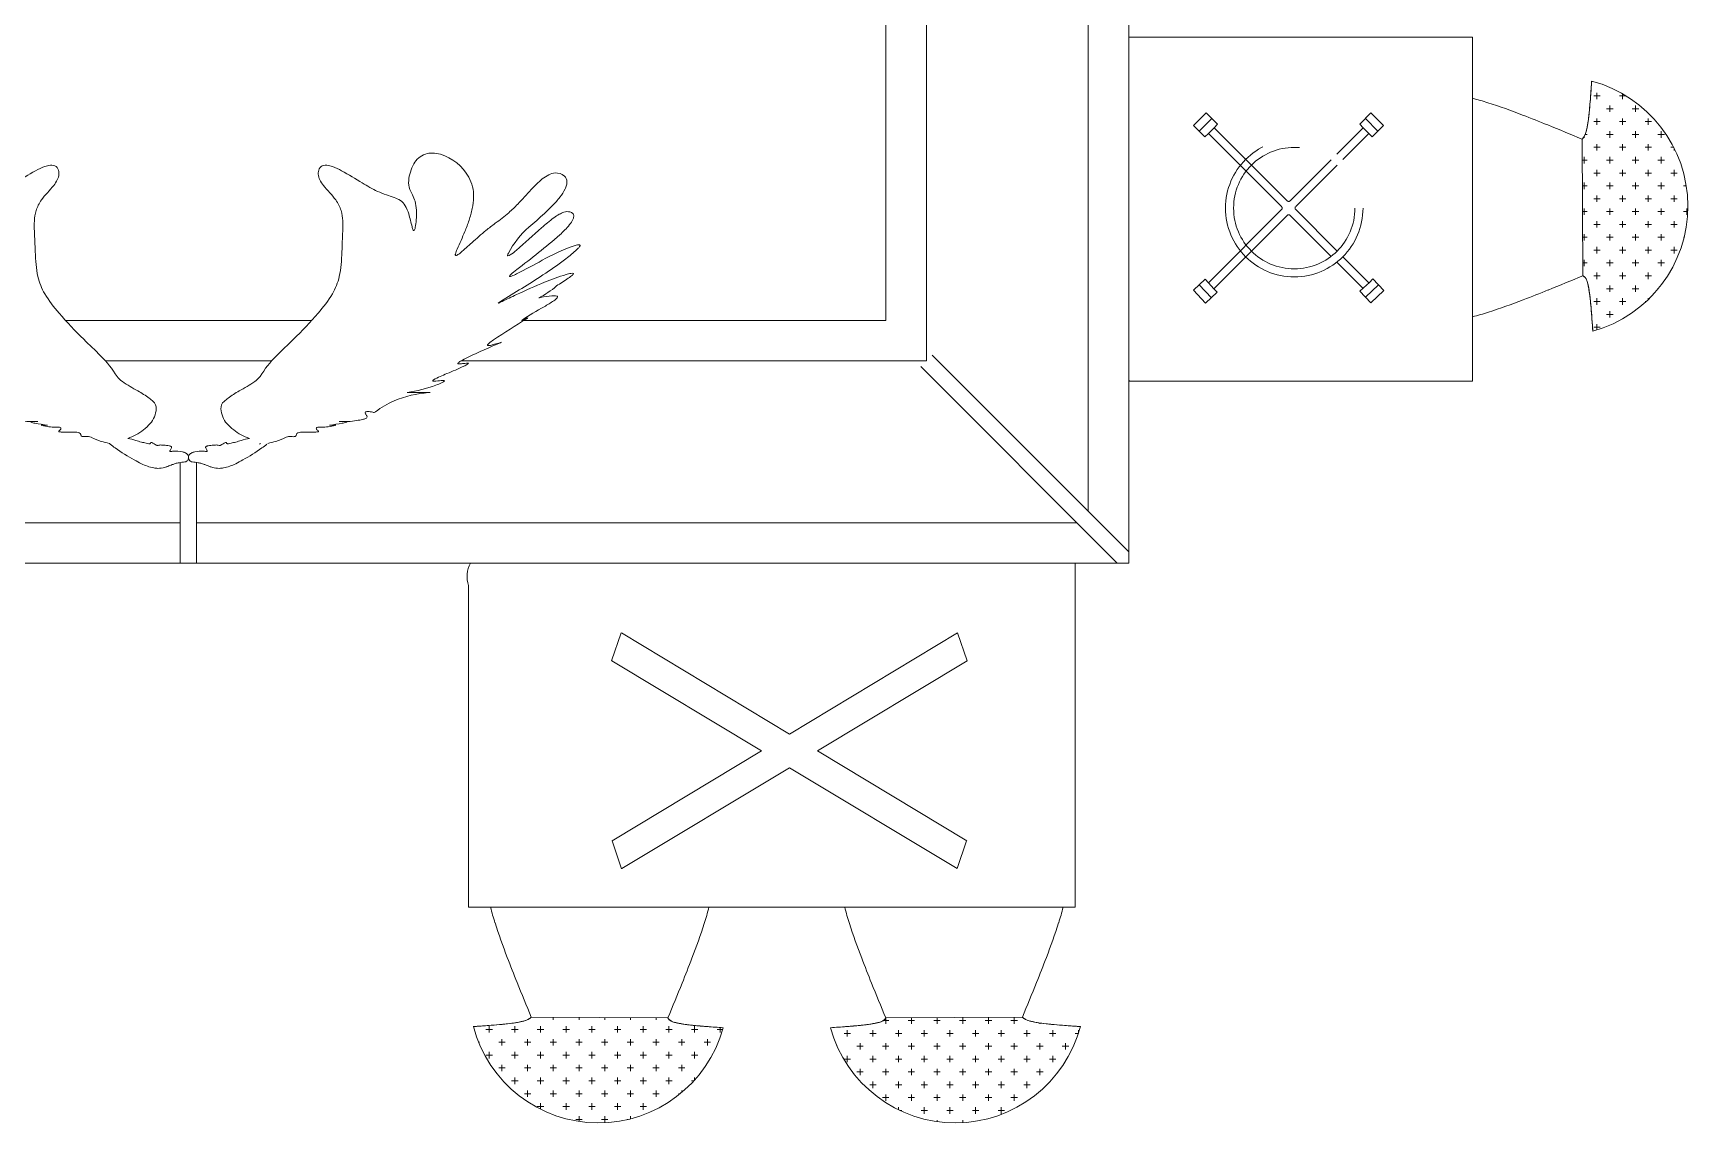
# Model space of a CAD drawing. Extents: x 3270 to 6851, y -140 to 2884.
# Drawn here: x 5317.5 to 5726.6, y 577 to 846.2 of the extents above; entities that cross this region are included whole.
import ezdxf

# ---------------------------------------------------------------- set-up
doc = ezdxf.new("R2010")
doc.units = 0
doc.header["$LTSCALE"] = 20
doc.linetypes.add('ACAD_ISO03W100', pattern=[30, 12, -18])
doc.layers.get('0').update_dxf_attribs({"linetype": 'CONTINUOUS', "lineweight": 15})
for name, color, linetype, lineweight in [('_TOLAN_gorunus 3', 251, 'CONTINUOUS', 5), ('e4rft', 56, 'CONTINUOUS', 9), ('Ö-MOBİLYA', 31, 'CONTINUOUS', 18)]:
    doc.layers.add(name, color=color, linetype=linetype, lineweight=lineweight)

msp = doc.modelspace()

# ---------------------------------------------------------------- linework, layer by layer
for p, q in [((5538.38, 955.24), (5538.38, 765.24)), ((5376.5, 765.24), (5335.4, 765.24)), ((5538.38, 765.24), (5423.3, 765.24)), ((5539.8, 766.66), (5588.38, 718.07)), ((5536.97, 763.83), (5585.55, 715.24)), ((5353.88, 740.13), (5353.88, 715.24)), ((5357.88, 740.15), (5357.88, 715.24))]:
    msp.add_line(p, q)
msp.add_lwpolyline([(5123.38, 1005.24), (5588.38, 1005.24), (5588.38, 715.24), (5123.38, 715.24)], close=True)
for points in [[(5439.17, 945.24), (5528.38, 945.24), (5528.38, 775.24), (5438.36, 775.24)], [(5578.38, 858.24), (5578.38, 728.07)], [(5386.4, 775.24), (5325.49, 775.24)], [(5353.88, 725.24), (5136.21, 725.24)], [(5136.21, 725.24), (5353.88, 725.24)], [(5575.55, 725.24), (5357.88, 725.24)], [(5357.88, 725.24), (5575.55, 725.24)]]:
    msp.add_lwpolyline(points)
at = {"layer": '_TOLAN_gorunus 3'}
for p, q in [((5588.38, 845.24), (5673.38, 845.24)), ((5588.38, 845.24), (5673.38, 845.24)), ((5588.38, 845.24), (5673.38, 845.24)), ((5588.38, 760.24), (5673.38, 760.24))]:
    msp.add_line(p, q, dxfattribs=at)
msp.add_lwpolyline([(5588.38, 845.24), (5588.38, 760.24), (5673.38, 760.24), (5673.38, 845.24), (5588.38, 845.24)], dxfattribs=at)
at = {"layer": 'e4rft'}
for p, q in [((5336.58, 744.67), (5336.36, 744.85)), ((5340.89, 746.09), (5340.89, 746.1)), ((5371, 746.09), (5371, 746.1)), ((5373.52, 744.67), (5373.73, 744.85))]:
    msp.add_line(p, q, dxfattribs=at)
for points in [[(5371, 746.1, -0.092776), (5367.1, 748.19, -0.047842), (5365.42, 749.74, -0.162774), (5363.95, 753.38, -0.247492), (5364.73, 755.22, -0.027481), (5365.71, 756.02, -0.030887), (5368.45, 757.82, 0.029693), (5372.32, 760.12, 0.07004), (5373.63, 761.36, -0.061556), (5377.68, 766.5, -0.007258), (5381.87, 770.57, 0.021948), (5387.97, 777.02, 0.042161), (5391.51, 781.82, 0.079049), (5393.2, 786.06, 0.030873), (5393.65, 789.03, 0.014238), (5393.86, 792.23, -0.00114), (5394.05, 797.26, 0.027037), (5394.08, 799.81, 0.060559), (5393.64, 802.39, 0.081131), (5392.33, 805.01, 0.028166), (5390.86, 806.79, -0.017617), (5389.29, 808.6, -0.053512), (5388.4, 809.98, -0.099715), (5388.01, 811.38, -0.12047), (5388.27, 812.69, -0.240247), (5389.35, 813.54, -0.076995), (5390.12, 813.58, -0.065162), (5391.54, 813.24, -0.035534), (5393.78, 812.22, -0.012489), (5398.9, 809.21, 0.027008), (5402.68, 807.13, 0.02942), (5404.88, 806.26, -0.006879), (5406.76, 805.63, -0.063507), (5408.31, 804.86, -0.104542), (5409.51, 803.59, -0.062488), (5410.37, 801.55, -0.01498), (5411.2, 798.36, 0.087785), (5411.51, 797.51, 0.572951), (5411.7, 797.47, 0.141001), (5411.98, 798.18, 0.036547), (5412.24, 800.11, 0.030158), (5412.27, 802.5, 0.055072), (5411.95, 804.67, 0.049053), (5411.31, 806.24, -0.026627), (5410.67, 807.62, -0.111288), (5410.37, 809.77, -0.103497), (5411.64, 813.89, -0.187692), (5414.5, 816.32, -0.083639), (5416.29, 816.58, -0.064401), (5418.2, 816.28, -0.194315), (5425.2, 810.67, -0.130383), (5426.43, 805.71, -0.047713), (5426.09, 802.86, -0.028903), (5425.29, 799.97, -0.017066), (5424.26, 797.2, -0.004198), (5422.35, 792.85, 0.047926), (5421.92, 791.62, 0.478938), (5422.01, 791.27, 0.166167), (5422.32, 791.36, 0.049351), (5423.18, 791.98, 0.008295), (5425.99, 794.45, -0.011018), (5429.48, 797.47, -0.009554), (5431.78, 799.25, 0.019002), (5435.11, 801.86, 0.025467), (5437.32, 803.97, 0.004909), (5440.65, 807.58, -0.034855), (5443.4, 810.19, -0.052068), (5445.01, 811.23, -0.095346), (5446.59, 811.67, -0.18895), (5448.85, 810.92, -0.21638), (5449.5, 809.52, -0.071143), (5449.39, 808.66, -0.046275), (5449.04, 807.73, -0.051148), (5447.76, 805.71, -0.026849), (5445.96, 803.63, -0.016407), (5443.93, 801.64, -0.003501), (5440.1, 798.29, 0.088013), (5435.02, 791.89, 0.137003), (5434.82, 791.25, 0.369487), (5434.92, 791.17, 0.129992), (5435.46, 791.41, 0.033014), (5436.99, 792.59, 0.002187), (5443.22, 798.11, -0.019119), (5446.27, 800.6, -0.028742), (5447.58, 801.46, -0.055421), (5448.75, 801.98, -0.140282), (5450.24, 802.04, -0.116882), (5450.89, 801.71, -0.252031), (5451.18, 800.9, -0.084632), (5450.97, 800.19, -0.061514), (5450.14, 798.9, -0.038693), (5447.7, 796.36, -0.019793), (5437.08, 787.83, 0.021842), (5435.55, 786.54, 0.240714), (5435.26, 786.11, 0.193895), (5435.32, 786.08, 0.105424), (5435.81, 786.2, 0.0234), (5437.06, 786.74, 0.012613), (5443.38, 790.11, -0.040655), (5451.03, 793.61, -0.030959), (5452.07, 793.9, -0.146144), (5452.64, 793.91, -0.452072), (5452.69, 793.62, -0.075306), (5452.28, 793.07, -0.033758), (5450.97, 791.86, -0.015238), (5448.21, 789.71, -0.012114), (5442.9, 786.02, 0.000874), (5432.45, 779.49, 0.340433), (5432.59, 779.52, 0.011778), (5433.44, 779.92, -0.001877), (5436.99, 781.61, -0.013505), (5443.95, 784.67, -0.025245), (5449.28, 786.57, -0.027467), (5450.49, 786.87, -0.171674), (5451.08, 786.85, -0.378355), (5451.08, 786.7, -0.068526), (5450.84, 786.45, -0.027334), (5449.83, 785.69, 0.000258), (5446.92, 783.75, -0.065152), (5442.51, 780.81, 0.010115), (5442.99, 780.91, -0.02359), (5445.77, 781.28, -0.078199), (5447, 781.27, -0.283746), (5447.18, 781.11, -0.199601), (5447.09, 780.85, -0.07183), (5446.23, 780.1, -0.023182), (5443.87, 778.63, 0.033899), (5438.42, 775.3, 1.465016), (5438.4, 775.23, 0.066109), (5439.25, 775.6, -0.136514), (5439.84, 775.85, -0.038142), (5439.58, 775.66, 0.009316), (5431.31, 770.41, 0.024165), (5430.18, 769.55, 0.09662), (5429.87, 769.19, 0.550337), (5429.95, 769.03, 0.119994), (5430.58, 769.08, 0.011239), (5433.29, 769.85, -0.110277), (5433.03, 769.7, 0.007578), (5425.08, 766.17, 0.020271), (5423.17, 765.17, 0.079586), (5422.57, 764.71, 0.593375), (5422.6, 764.53, 0.112567), (5423.12, 764.51, 0.009325), (5424.24, 764.63, -0.06217), (5425.06, 764.67, -0.625211), (5425.11, 764.58, -0.10301), (5424.93, 764.41, -0.032651), (5423.98, 763.91, -0.010147), (5419.83, 762.09, 0.033169), (5416.54, 760.56, 0.086368), (5416.35, 760.4, 0.735542), (5416.5, 760.26, 0.044637), (5417.11, 760.26, -0.025791), (5418.88, 760.4, -0.123847), (5419.16, 760.34, -0.514101), (5419.16, 760.21, -0.092292), (5418.48, 759.8, -0.021661), (5417.12, 759.25, -0.047666), (5410.02, 757.45, 0.112791), (5410.2, 757.43, 0.001409), (5415.71, 757.46, -0.01798), (5415.29, 757.4, 0.082594), (5406.77, 755.39, 0.054716), (5402.17, 752.67, -0.285404), (5401.5, 752.57, 0.044233), (5400.24, 752.73, 0.070341), (5399.82, 752.69, 0.229408), (5399.59, 752.51, 0.229195), (5399.66, 752.18, 0.017568), (5400.05, 751.65, -0.360693), (5400.05, 751.25, -0.104086), (5399.75, 751.03, -0.060094), (5398.98, 750.77, -0.027919), (5397.53, 750.51, -0.050167), (5393.21, 750.24, -0.042977), (5394.94, 750.22, -0.501701), (5395.09, 750.15, -0.166503), (5394.96, 750.07, -0.036548), (5393.93, 749.84, 0.00816), (5390.81, 749.32, -0.016631), (5392.27, 749.41, -1.844379), (5392.21, 749.35, -0.024295), (5391.34, 749.14, -0.02512), (5389.64, 748.86, -0.062292), (5388.52, 748.89, 0.116737), (5387.69, 748.76, 0.286678), (5387.49, 748.55, 0.209114), (5387.64, 748.27, 0.033951), (5387.9, 748.06, -0.342403), (5388.07, 747.78, -0.156416), (5387.86, 747.7, -0.031867), (5387.44, 747.66, -0.016974), (5385.48, 747.65, 0.034168), (5383.61, 747.6, 0.076456), (5382.96, 747.43, 0.220663), (5382.62, 747.08, -0.089132), (5382.52, 746.73, -0.195452), (5382.28, 746.57, -0.074663), (5381.33, 746.54, 0.105394), (5380.06, 746.42, -0.067036), (5377.53, 745.36, -0.020907), (5375.53, 744.85)], [(5340.89, 746.1, 0.092776), (5344.79, 748.19, 0.047842), (5346.47, 749.74, 0.162774), (5347.95, 753.38, 0.247492), (5347.16, 755.22, 0.027481), (5346.18, 756.02, 0.030887), (5343.44, 757.82, -0.029693), (5339.57, 760.12, -0.07004), (5338.26, 761.36, 0.061556), (5334.21, 766.5, 0.007258), (5330.02, 770.57, -0.021948), (5323.92, 777.02, -0.042161), (5320.39, 781.82, -0.079049), (5318.7, 786.06, -0.030873), (5318.24, 789.03, -0.014238), (5318.03, 792.23, 0.00114), (5317.84, 797.26, -0.027037), (5317.82, 799.81, -0.060559), (5318.25, 802.39, -0.081131), (5319.56, 805.01, -0.028166), (5321.04, 806.79, 0.017617), (5322.6, 808.6, 0.053512), (5323.49, 809.98, 0.099715), (5323.88, 811.38, 0.12047), (5323.62, 812.69, 0.240247), (5322.55, 813.54, 0.076995), (5321.77, 813.58, 0.065162), (5320.35, 813.24, 0.035534), (5318.11, 812.22, 0.012489), (5312.99, 809.21, -0.027008)], [(5314.36, 750.51, 0.050167), (5318.69, 750.24, 0.042977), (5316.95, 750.22, 0.501701)], [(5316.93, 750.07, 0.036548), (5317.96, 749.84, -0.00816), (5321.08, 749.32, 0.016631), (5319.62, 749.41, 1.844379), (5319.68, 749.35, 0.024295), (5320.55, 749.14, 0.02512), (5322.25, 748.86, 0.062292), (5323.37, 748.89, -0.116737), (5324.2, 748.76, -0.286678), (5324.4, 748.55, -0.209114), (5324.26, 748.27, -0.033951), (5324, 748.06, 0.342403), (5323.83, 747.78, 0.156416), (5324.03, 747.7, 0.031867), (5324.45, 747.66, 0.016974), (5326.41, 747.65, -0.034168), (5328.28, 747.6, -0.076456), (5328.93, 747.43, -0.220663), (5329.27, 747.08, 0.089132), (5329.38, 746.73, 0.195452), (5329.62, 746.57, 0.074663), (5330.56, 746.54, -0.105394), (5331.84, 746.42, 0.067036), (5334.37, 745.36, 0.020907), (5336.36, 744.85)], [(5336.58, 744.67, 0.021633), (5337.82, 743.73, 0.023724), (5342.53, 740.76, 0.017695), (5344.28, 739.84, 0.024483), (5345.78, 739.22, 0.040149), (5347.32, 738.79, 0.03998), (5348.35, 738.69, 0.077482), (5350.04, 738.92, 0.020775), (5350.79, 739.17, -0.002839), (5351.9, 739.61, -0.019846), (5352.69, 739.88, -0.028571), (5353.58, 740.08, -0.016867), (5355.05, 740.27)], [(5355.05, 740.27, 0.051461), (5355.47, 740.43, 0.143185), (5355.79, 740.74, 0.049684), (5355.88, 740.95, 0.081305), (5355.96, 741.41, 0.214332), (5355.62, 742.21, 0.068743), (5355.26, 742.48, 0.043623), (5354.84, 742.66, 0.023769), (5354.41, 742.78, 0.082482), (5352.21, 742.93, 0.00618), (5351.79, 742.88, -0.025605), (5351.5, 742.86, -0.17655), (5351.35, 742.89, -0.19468), (5351.33, 742.94, -0.09781), (5351.34, 743.02, -0.035304), (5351.39, 743.13, -0.006541), (5351.55, 743.42, 0.039655), (5351.69, 743.73, 0.05579), (5351.73, 743.87, 0.112977), (5351.72, 743.99, 0.133114), (5351.65, 744.08, 0.079723), (5351.54, 744.15, 0.038625), (5351.36, 744.2, 0.017607), (5351.14, 744.25, 0.007781), (5349.79, 744.42, 0.014826), (5349.26, 744.46, 0.089396), (5348.42, 744.37, -0.146302), (5348.15, 744.37, -0.044167), (5347.97, 744.45, 0.022303), (5346.86, 745.04, 0.025917), (5346.75, 745.08, 0.09308), (5346.65, 745.1, 0.217472), (5346.61, 745.07, 0.079503), (5346.57, 744.96, -0.206359), (5346.48, 744.83, -0.086084), (5346.35, 744.79, -0.057534), (5346.09, 744.78, -0.038394), (5345.45, 744.88, 0.017513), (5344.27, 745.18, -0.02918), (5343.6, 745.38, 0.014699), (5342.92, 745.6, 0.015923), (5340.89, 746.09)], [(5356.85, 740.27, -0.051461), (5356.42, 740.43, -0.143185), (5356.11, 740.74, -0.049684), (5356.01, 740.95, -0.081305), (5355.93, 741.41, -0.214332), (5356.27, 742.21, -0.068743), (5356.63, 742.48, -0.043623), (5357.05, 742.66, -0.023769), (5357.49, 742.78, -0.082482), (5359.68, 742.93, -0.00618), (5360.1, 742.88, 0.025605), (5360.39, 742.86, 0.17655), (5360.54, 742.89, 0.19468), (5360.56, 742.94, 0.09781), (5360.55, 743.02, 0.035304), (5360.5, 743.13, 0.006541), (5360.34, 743.42, -0.039655), (5360.2, 743.73, -0.05579), (5360.16, 743.87, -0.112977), (5360.17, 743.99, -0.133114), (5360.24, 744.08, -0.079723), (5360.36, 744.15, -0.038625), (5360.53, 744.2, -0.017607), (5360.75, 744.25, -0.007781), (5362.11, 744.42, -0.014826), (5362.63, 744.46, -0.089396), (5363.47, 744.37, 0.146302), (5363.74, 744.37, 0.044167), (5363.93, 744.45, -0.022303), (5365.04, 745.04, -0.025917), (5365.15, 745.08, -0.09308), (5365.24, 745.1, -0.217472), (5365.28, 745.07, -0.079503), (5365.32, 744.96, 0.206359), (5365.42, 744.83, 0.086084), (5365.54, 744.79, 0.057534), (5365.8, 744.78, 0.038394), (5366.44, 744.88, -0.017513), (5367.62, 745.18, 0.02918), (5368.29, 745.38, -0.014699), (5368.97, 745.6, -0.015923), (5371, 746.09)], [(5375.32, 744.67, -0.021633), (5374.07, 743.73, -0.023724), (5369.36, 740.76, -0.017695), (5367.61, 739.84, -0.024483), (5366.12, 739.22, -0.040149), (5364.57, 738.79, -0.03998), (5363.54, 738.69, -0.077482), (5361.85, 738.92, -0.020775), (5361.1, 739.17, 0.002839), (5359.99, 739.61, 0.019846), (5359.2, 739.88, 0.028571), (5358.32, 740.08, 0.016867), (5356.85, 740.27)]]:
    msp.add_lwpolyline(points, format="xyb", dxfattribs=at)
at = {"layer": 'Ö-MOBİLYA'}
for p, q in [((5673.38, 845.24), (5588.38, 845.24)), ((5588.38, 845.24), (5588.38, 760.74)), ((5673.38, 760.24), (5673.38, 845.24)), ((5704.96, 830.71), (5703.37, 830.71)), ((5704.16, 829.91), (5704.16, 831.5)), ((5711.31, 830.71), (5709.72, 830.71)), ((5710.51, 829.91), (5710.51, 831.24)), ((5708.13, 827.53), (5706.54, 827.53)), ((5707.34, 826.74), (5707.34, 828.33)), ((5714.48, 827.53), (5712.89, 827.53)), ((5713.69, 826.74), (5713.69, 828.33)), ((5704.96, 824.36), (5703.37, 824.36)), ((5704.16, 823.56), (5704.16, 825.15)), ((5711.31, 824.36), (5709.72, 824.36)), ((5710.51, 823.56), (5710.51, 825.15)), ((5717.66, 824.36), (5716.07, 824.36)), ((5716.86, 823.56), (5716.86, 825.15)), ((5700.53, 820.03, 33.61), (5700.69, 786.26, 32.32)), ((5700.53, 820.03), (5700.69, 786.26)), ((5700.53, 820.03), (5700.69, 786.26)), ((5700.99, 820.39), (5700.99, 820.65)), ((5701.78, 821.18), (5701.24, 821.18)), ((5704.16, 817.21), (5704.16, 818.8)), ((5708.13, 821.18), (5706.54, 821.18)), ((5707.34, 820.39), (5707.34, 821.98)), ((5710.51, 817.21), (5710.51, 818.8)), ((5714.48, 821.18), (5712.89, 821.18)), ((5713.69, 820.39), (5713.69, 821.98)), ((5716.86, 817.21), (5716.86, 818.8)), ((5720.83, 821.18), (5719.24, 821.18)), ((5720.04, 820.39), (5720.04, 821.98)), ((5701.78, 814.83), (5700.55, 814.83)), ((5700.99, 814.04), (5700.99, 815.63)), ((5704.96, 818.01), (5703.37, 818.01)), ((5708.13, 814.83), (5706.54, 814.83)), ((5707.34, 814.04), (5707.34, 815.63)), ((5711.31, 818.01), (5709.72, 818.01)), ((5714.48, 814.83), (5712.89, 814.83)), ((5713.69, 814.04), (5713.69, 815.63)), ((5717.66, 818.01), (5716.07, 818.01)), ((5720.83, 814.83), (5719.24, 814.83)), ((5720.04, 814.04), (5720.04, 815.63)), ((5723.14, 818.01), (5722.42, 818.01)), ((5723.21, 817.21), (5723.21, 817.87)), ((5704.96, 811.66), (5703.37, 811.66)), ((5704.16, 810.86), (5704.16, 812.45)), ((5711.31, 811.66), (5709.72, 811.66)), ((5710.51, 810.86), (5710.51, 812.45)), ((5717.66, 811.66), (5716.07, 811.66)), ((5716.86, 810.86), (5716.86, 812.45)), ((5724.01, 811.66), (5722.42, 811.66)), ((5723.21, 810.86), (5723.21, 812.45)), ((5701.78, 808.48), (5700.58, 808.48)), ((5700.99, 807.69), (5700.99, 809.28)), ((5704.16, 804.51), (5704.16, 806.1)), ((5708.13, 808.48), (5706.54, 808.48)), ((5707.34, 807.69), (5707.34, 809.28)), ((5710.51, 804.51), (5710.51, 806.1)), ((5714.48, 808.48), (5712.89, 808.48)), ((5713.69, 807.69), (5713.69, 809.28)), ((5716.86, 804.51), (5716.86, 806.1)), ((5720.83, 808.48), (5719.24, 808.48)), ((5720.04, 807.69), (5720.04, 809.28)), ((5723.21, 804.51), (5723.21, 806.1)), ((5726.25, 808.48), (5725.59, 808.48)), ((5701.78, 802.13), (5700.61, 802.13)), ((5700.99, 801.34), (5700.99, 802.93)), ((5704.96, 805.31), (5703.37, 805.31)), ((5708.13, 802.13), (5706.54, 802.13)), ((5707.34, 801.34), (5707.34, 802.93)), ((5711.31, 805.31), (5709.72, 805.31)), ((5714.48, 802.13), (5712.89, 802.13)), ((5713.69, 801.34), (5713.69, 802.93)), ((5717.66, 805.31), (5716.07, 805.31)), ((5720.83, 802.13), (5719.24, 802.13)), ((5720.04, 801.34), (5720.04, 802.93)), ((5724.01, 805.31), (5722.42, 805.31)), ((5726.62, 802.13), (5725.59, 802.13)), ((5726.39, 801.34), (5726.39, 802.93)), ((5704.96, 798.96), (5703.37, 798.96)), ((5704.16, 798.16), (5704.16, 799.75)), ((5711.31, 798.96), (5709.72, 798.96)), ((5710.51, 798.16), (5710.51, 799.75)), ((5717.66, 798.96), (5716.07, 798.96)), ((5716.86, 798.16), (5716.86, 799.75)), ((5724.01, 798.96), (5722.42, 798.96)), ((5723.21, 798.16), (5723.21, 799.75)), ((5701.78, 795.78), (5700.64, 795.78)), ((5700.99, 794.99), (5700.99, 796.58)), ((5708.13, 795.78), (5706.54, 795.78)), ((5707.34, 794.99), (5707.34, 796.58)), ((5714.48, 795.78), (5712.89, 795.78)), ((5713.69, 794.99), (5713.69, 796.58)), ((5720.83, 795.78), (5719.24, 795.78)), ((5720.04, 794.99), (5720.04, 796.58)), ((5725.72, 795.78), (5725.59, 795.78)), ((5700.99, 788.64), (5700.99, 790.23)), ((5704.96, 792.61), (5703.37, 792.61)), ((5704.16, 791.81), (5704.16, 793.4)), ((5707.34, 788.64), (5707.34, 790.23)), ((5711.31, 792.61), (5709.72, 792.61)), ((5710.51, 791.81), (5710.51, 793.4)), ((5713.69, 788.64), (5713.69, 790.23)), ((5717.66, 792.61), (5716.07, 792.61)), ((5716.86, 791.81), (5716.86, 793.4)), ((5720.04, 788.64), (5720.04, 790.23)), ((5724.01, 792.61), (5722.42, 792.61)), ((5723.21, 791.81), (5723.21, 793.4)), ((5701.78, 789.43), (5700.67, 789.43)), ((5704.96, 786.26), (5703.37, 786.26)), ((5704.16, 785.46), (5704.16, 787.05)), ((5708.13, 789.43), (5706.54, 789.43)), ((5711.31, 786.26), (5709.72, 786.26)), ((5710.51, 785.46), (5710.51, 787.05)), ((5714.48, 789.43), (5712.89, 789.43)), ((5717.66, 786.26), (5716.07, 786.26)), ((5716.86, 785.46), (5716.86, 787.05)), ((5720.83, 789.43), (5719.24, 789.43)), ((5708.13, 783.08), (5706.54, 783.08)), ((5707.34, 782.29), (5707.34, 783.88)), ((5714.48, 783.08), (5712.89, 783.08)), ((5713.69, 782.29), (5713.69, 783.88)), ((5719.34, 783.08), (5719.24, 783.08)), ((5704.96, 779.91), (5703.37, 779.91)), ((5704.16, 779.11), (5704.16, 780.7)), ((5707.34, 775.94), (5707.34, 777.53)), ((5711.31, 779.91), (5709.72, 779.91)), ((5710.51, 779.11), (5710.51, 780.7)), ((5716.33, 779.91), (5716.07, 779.91)), ((5716.86, 780.41), (5716.86, 780.7)), ((5704.96, 773.56), (5703.37, 773.56)), ((5704.16, 772.89), (5704.16, 774.35)), ((5708.13, 776.73), (5706.54, 776.73)), ((5588.88, 760.24), (5673.38, 760.24)), ((5575.17, 715.24), (5425.67, 715.24)), ((5575.17, 630.24), (5575.17, 715.24)), ((5425.17, 709.74), (5425.17, 630.24)), ((5460.65, 646.63), (5463.02, 639.77)), ((5548.32, 646.64), (5545.95, 639.79)), ((5425.17, 630.24), (5575.17, 630.24)), ((5439.78, 602.45), (5439.78, 602.49)), ((5440.69, 603.1, 33.61), (5474.46, 602.94, 32.32)), ((5440.69, 603.1), (5474.46, 602.94)), ((5440.69, 603.1), (5474.46, 602.94)), ((5446.13, 602.45), (5446.13, 603.07)), ((5452.48, 602.45), (5452.48, 603.04)), ((5458.83, 602.45), (5458.83, 603.01)), ((5465.18, 602.45), (5465.18, 602.98)), ((5471.53, 602.45), (5471.53, 602.95)), ((5527.74, 602.26), (5529.11, 602.26)), ((5562.09, 603.1, 33.61), (5528.32, 602.94, 32.32)), ((5562.09, 603.1), (5528.32, 602.94)), ((5562.09, 603.1), (5528.32, 602.94)), ((5528.32, 601.47), (5528.32, 602.93)), ((5533.87, 602.26), (5535.46, 602.26)), ((5534.67, 601.47), (5534.67, 602.97)), ((5540.22, 602.26), (5541.81, 602.26)), ((5541.02, 601.47), (5541.02, 603)), ((5546.57, 602.26), (5548.16, 602.26)), ((5547.37, 601.47), (5547.37, 603.03)), ((5552.92, 602.26), (5554.51, 602.26)), ((5553.72, 601.47), (5553.72, 603.06)), ((5559.27, 602.26), (5560.86, 602.26)), ((5560.07, 601.47), (5560.07, 603.06)), ((5566.42, 601.47), (5566.42, 601.67)), ((5429.47, 600.07), (5431.05, 600.07)), ((5430.26, 599.27), (5430.26, 600.86)), ((5433.43, 596.1), (5433.43, 597.69)), ((5435.82, 600.07), (5437.4, 600.07)), ((5436.61, 599.27), (5436.61, 600.86)), ((5439.78, 596.1), (5439.78, 597.69)), ((5442.17, 600.07), (5443.75, 600.07)), ((5442.96, 599.27), (5442.96, 600.86)), ((5446.13, 596.1), (5446.13, 597.69)), ((5448.52, 600.07), (5450.1, 600.07)), ((5449.31, 599.27), (5449.31, 600.86)), ((5452.48, 596.1), (5452.48, 597.69)), ((5454.87, 600.07), (5456.45, 600.07)), ((5455.66, 599.27), (5455.66, 600.86)), ((5458.83, 596.1), (5458.83, 597.69)), ((5461.22, 600.07), (5462.8, 600.07)), ((5462.01, 599.27), (5462.01, 600.86)), ((5465.18, 596.1), (5465.18, 597.69)), ((5467.57, 600.07), (5469.15, 600.07)), ((5468.36, 599.27), (5468.36, 600.86)), ((5471.53, 596.1), (5471.53, 597.69)), ((5473.92, 600.07), (5475.5, 600.07)), ((5474.71, 599.27), (5474.71, 600.86)), ((5477.88, 596.1), (5477.88, 597.69)), ((5480.27, 600.07), (5481.85, 600.07)), ((5481.06, 599.27), (5481.06, 600.86)), ((5484.23, 596.1), (5484.23, 597.69)), ((5486.62, 600.07), (5488.01, 600.07)), ((5487.41, 599.27), (5487.41, 600.54)), ((5518, 599.09), (5519.58, 599.09)), ((5518.79, 598.29), (5518.79, 599.88)), ((5524.35, 599.09), (5525.93, 599.09)), ((5525.14, 598.29), (5525.14, 599.88)), ((5530.7, 599.09), (5532.28, 599.09)), ((5531.49, 598.29), (5531.49, 599.88)), ((5537.05, 599.09), (5538.63, 599.09)), ((5537.84, 598.29), (5537.84, 599.88)), ((5543.4, 599.09), (5544.98, 599.09)), ((5544.19, 598.29), (5544.19, 599.88)), ((5549.75, 599.09), (5551.33, 599.09)), ((5550.54, 598.29), (5550.54, 599.88)), ((5556.1, 599.09), (5557.68, 599.09)), ((5556.89, 598.29), (5556.89, 599.88)), ((5562.45, 599.09), (5564.03, 599.09)), ((5563.24, 598.29), (5563.24, 599.88)), ((5568.8, 599.09), (5570.38, 599.09)), ((5569.59, 598.29), (5569.59, 599.88)), ((5575.15, 599.09), (5575.94, 599.09)), ((5575.94, 599.1), (5575.94, 599.88)), ((5427.64, 596.89), (5427.88, 596.89)), ((5429.47, 593.72), (5431.05, 593.72)), ((5430.26, 592.92), (5430.26, 594.51)), ((5432.64, 596.89), (5434.23, 596.89)), ((5435.82, 593.72), (5437.4, 593.72)), ((5436.61, 592.92), (5436.61, 594.51)), ((5438.99, 596.89), (5440.58, 596.89)), ((5442.17, 593.72), (5443.75, 593.72)), ((5442.96, 592.92), (5442.96, 594.51)), ((5445.34, 596.89), (5446.93, 596.89)), ((5448.52, 593.72), (5450.1, 593.72)), ((5449.31, 592.92), (5449.31, 594.51)), ((5451.69, 596.89), (5453.28, 596.89)), ((5454.87, 593.72), (5456.45, 593.72)), ((5455.66, 592.92), (5455.66, 594.51)), ((5458.04, 596.89), (5459.63, 596.89)), ((5461.22, 593.72), (5462.8, 593.72)), ((5462.01, 592.92), (5462.01, 594.51)), ((5464.39, 596.89), (5465.98, 596.89)), ((5467.57, 593.72), (5469.15, 593.72)), ((5468.36, 592.92), (5468.36, 594.51)), ((5470.74, 596.89), (5472.33, 596.89)), ((5473.92, 593.72), (5475.5, 593.72)), ((5474.71, 592.92), (5474.71, 594.51)), ((5477.09, 596.89), (5478.68, 596.89)), ((5480.27, 593.72), (5481.85, 593.72)), ((5481.06, 592.92), (5481.06, 594.51)), ((5483.44, 596.89), (5485.03, 596.89)), ((5516.29, 595.91), (5516.41, 595.91)), ((5518.79, 591.94), (5518.79, 593.53)), ((5521.17, 595.91), (5522.76, 595.91)), ((5521.97, 595.12), (5521.97, 596.71)), ((5525.14, 591.94), (5525.14, 593.53)), ((5527.52, 595.91), (5529.11, 595.91)), ((5528.32, 595.12), (5528.32, 596.71)), ((5531.49, 591.94), (5531.49, 593.53)), ((5533.87, 595.91), (5535.46, 595.91)), ((5534.67, 595.12), (5534.67, 596.71)), ((5537.84, 591.94), (5537.84, 593.53)), ((5540.22, 595.91), (5541.81, 595.91)), ((5541.02, 595.12), (5541.02, 596.71)), ((5544.19, 591.94), (5544.19, 593.53)), ((5546.57, 595.91), (5548.16, 595.91)), ((5547.37, 595.12), (5547.37, 596.71)), ((5550.54, 591.94), (5550.54, 593.53)), ((5552.92, 595.91), (5554.51, 595.91)), ((5553.72, 595.12), (5553.72, 596.71)), ((5556.89, 591.94), (5556.89, 593.53)), ((5559.27, 595.91), (5560.86, 595.91)), ((5560.07, 595.12), (5560.07, 596.71)), ((5563.24, 591.94), (5563.24, 593.53)), ((5565.62, 595.91), (5567.21, 595.91)), ((5566.42, 595.12), (5566.42, 596.71)), ((5569.59, 591.94), (5569.59, 593.53)), ((5571.97, 595.91), (5573.56, 595.91)), ((5572.77, 595.12), (5572.77, 596.71)), ((5432.64, 590.54), (5434.23, 590.54)), ((5433.43, 589.75), (5433.43, 591.34)), ((5438.99, 590.54), (5440.58, 590.54)), ((5439.78, 589.75), (5439.78, 591.34)), ((5445.34, 590.54), (5446.93, 590.54)), ((5446.13, 589.75), (5446.13, 591.34)), ((5451.69, 590.54), (5453.28, 590.54)), ((5452.48, 589.75), (5452.48, 591.34)), ((5458.04, 590.54), (5459.63, 590.54)), ((5458.83, 589.75), (5458.83, 591.34)), ((5464.39, 590.54), (5465.98, 590.54)), ((5465.18, 589.75), (5465.18, 591.34)), ((5470.74, 590.54), (5472.33, 590.54)), ((5471.53, 589.75), (5471.53, 591.34)), ((5477.09, 590.54), (5478.68, 590.54)), ((5477.88, 589.75), (5477.88, 591.34)), ((5518, 592.74), (5519.58, 592.74)), ((5521.17, 589.56), (5522.76, 589.56)), ((5521.97, 588.77), (5521.97, 590.36)), ((5524.35, 592.74), (5525.93, 592.74)), ((5527.52, 589.56), (5529.11, 589.56)), ((5528.32, 588.77), (5528.32, 590.36)), ((5530.7, 592.74), (5532.28, 592.74)), ((5533.87, 589.56), (5535.46, 589.56)), ((5534.67, 588.77), (5534.67, 590.36)), ((5537.05, 592.74), (5538.63, 592.74)), ((5540.22, 589.56), (5541.81, 589.56)), ((5541.02, 588.77), (5541.02, 590.36)), ((5543.4, 592.74), (5544.98, 592.74)), ((5546.57, 589.56), (5548.16, 589.56)), ((5547.37, 588.77), (5547.37, 590.36)), ((5549.75, 592.74), (5551.33, 592.74)), ((5552.92, 589.56), (5554.51, 589.56)), ((5553.72, 588.77), (5553.72, 590.36)), ((5556.1, 592.74), (5557.68, 592.74)), ((5559.27, 589.56), (5560.86, 589.56)), ((5560.07, 588.77), (5560.07, 590.36)), ((5562.45, 592.74), (5564.03, 592.74)), ((5565.62, 589.56), (5567.21, 589.56)), ((5566.42, 588.77), (5566.42, 590.36)), ((5568.8, 592.74), (5570.38, 592.74)), ((5435.82, 587.37), (5437.4, 587.37)), ((5436.61, 586.57), (5436.61, 588.16)), ((5442.17, 587.37), (5443.75, 587.37)), ((5442.96, 586.57), (5442.96, 588.16)), ((5448.52, 587.37), (5450.1, 587.37)), ((5449.31, 586.57), (5449.31, 588.16)), ((5454.87, 587.37), (5456.45, 587.37)), ((5455.66, 586.57), (5455.66, 588.16)), ((5461.22, 587.37), (5462.8, 587.37)), ((5462.01, 586.57), (5462.01, 588.16)), ((5467.57, 587.37), (5469.15, 587.37)), ((5468.36, 586.57), (5468.36, 588.16)), ((5473.92, 587.37), (5475.5, 587.37)), ((5474.71, 586.57), (5474.71, 588.16)), ((5480.27, 587.37), (5480.88, 587.37)), ((5481.06, 587.57), (5481.06, 588.16)), ((5524.35, 586.39), (5525.93, 586.39)), ((5525.14, 585.59), (5525.14, 587.18)), ((5530.7, 586.39), (5532.28, 586.39)), ((5531.49, 585.59), (5531.49, 587.18)), ((5537.05, 586.39), (5538.63, 586.39)), ((5537.84, 585.59), (5537.84, 587.18)), ((5543.4, 586.39), (5544.98, 586.39)), ((5544.19, 585.59), (5544.19, 587.18)), ((5549.75, 586.39), (5551.33, 586.39)), ((5550.54, 585.59), (5550.54, 587.18)), ((5556.1, 586.39), (5557.68, 586.39)), ((5556.89, 585.59), (5556.89, 587.18)), ((5562.45, 586.39), (5564.03, 586.39)), ((5563.24, 585.59), (5563.24, 587.18)), ((5438.99, 584.19), (5440.58, 584.19)), ((5439.78, 583.4), (5439.78, 584.99)), ((5442.17, 581.02), (5443.75, 581.02)), ((5442.96, 580.36), (5442.96, 581.81)), ((5445.34, 584.19), (5446.93, 584.19)), ((5446.13, 583.4), (5446.13, 584.99)), ((5448.52, 581.02), (5450.1, 581.02)), ((5449.31, 580.22), (5449.31, 581.81)), ((5451.69, 584.19), (5453.28, 584.19)), ((5452.48, 583.4), (5452.48, 584.99)), ((5454.87, 581.02), (5456.45, 581.02)), ((5455.66, 580.22), (5455.66, 581.81)), ((5458.04, 584.19), (5459.63, 584.19)), ((5458.83, 583.4), (5458.83, 584.99)), ((5461.22, 581.02), (5462.8, 581.02)), ((5462.01, 580.22), (5462.01, 581.81)), ((5464.39, 584.19), (5465.98, 584.19)), ((5465.18, 583.4), (5465.18, 584.99)), ((5467.57, 581.02), (5469.15, 581.02)), ((5468.36, 580.22), (5468.36, 581.81)), ((5470.74, 584.19), (5472.33, 584.19)), ((5471.53, 583.4), (5471.53, 584.99)), ((5477.09, 584.19), (5477.52, 584.19)), ((5477.88, 584.5), (5477.88, 584.99)), ((5527.52, 583.21), (5529.11, 583.21)), ((5528.32, 582.42), (5528.32, 584.01)), ((5533.87, 583.21), (5535.46, 583.21)), ((5534.67, 582.42), (5534.67, 584.01)), ((5540.22, 583.21), (5541.81, 583.21)), ((5541.02, 582.42), (5541.02, 584.01)), ((5546.57, 583.21), (5548.16, 583.21)), ((5547.37, 582.42), (5547.37, 584.01)), ((5552.92, 583.21), (5554.51, 583.21)), ((5553.72, 582.42), (5553.72, 584.01)), ((5559.27, 583.21), (5560.86, 583.21)), ((5560.07, 582.42), (5560.07, 584.01)), ((5451.69, 577.84), (5453.28, 577.84)), ((5452.48, 577.34), (5452.48, 578.64)), ((5458.04, 577.84), (5459.63, 577.84)), ((5458.83, 577.05), (5458.83, 578.64)), ((5464.39, 577.84), (5464.66, 577.84)), ((5465.18, 577.97), (5465.18, 578.64)), ((5531.49, 580.21), (5531.49, 580.83)), ((5531.84, 580.04), (5532.28, 580.04)), ((5537.05, 580.04), (5538.63, 580.04)), ((5537.84, 579.24), (5537.84, 580.83)), ((5541.02, 577.29), (5541.02, 577.66)), ((5543.4, 580.04), (5544.98, 580.04)), ((5544.19, 579.24), (5544.19, 580.83)), ((5547.37, 577.03), (5547.37, 577.66)), ((5549.75, 580.04), (5551.33, 580.04)), ((5550.54, 579.24), (5550.54, 580.83)), ((5556.1, 580.04), (5557.68, 580.04)), ((5556.89, 579.24), (5556.89, 580.83))]:
    msp.add_line(p, q, dxfattribs=at)
at = {"layer": 'Ö-MOBİLYA', "linetype": 'ACAD_ISO03W100', "ltscale": 0.3}
for p, q in [((5604.44, 823.38), (5607.56, 826.5)), ((5610.36, 823.71), (5607.56, 826.5)), ((5645.5, 823.71), (5648.29, 826.5)), ((5651.41, 823.38), (5648.29, 826.5)), ((5607.24, 820.59), (5604.44, 823.38)), ((5605.3, 824.24), (5605.29, 824.24)), ((5605.3, 824.24), (5605.29, 824.24)), ((5605.84, 821.99), (5608.96, 825.11)), ((5606.71, 825.65), (5606.7, 825.66)), ((5606.71, 825.65), (5606.7, 825.66)), ((5608.09, 821.45), (5609.5, 822.86)), ((5609.5, 822.86), (5610.36, 823.71)), ((5627.57, 804.79), (5609.5, 822.86)), ((5639.84, 816.35), (5646.36, 822.86)), ((5646.36, 822.86), (5645.5, 823.71)), ((5647.77, 821.45), (5646.36, 822.86)), ((5650.02, 821.99), (5646.9, 825.11)), ((5648.62, 820.59), (5651.41, 823.38)), ((5649.15, 825.65), (5649.15, 825.66)), ((5650.56, 824.24), (5650.57, 824.24)), ((5608.09, 821.45), (5607.24, 820.59)), ((5626.19, 803.35), (5608.09, 821.45)), ((5641.34, 815.02), (5647.77, 821.45)), ((5647.77, 821.45), (5648.62, 820.59)), ((5628.28, 804.79), (5638.42, 814.92)), ((5629.67, 803.35), (5639.92, 813.6)), ((5626.19, 802.64), (5608.08, 784.54)), ((5629.67, 802.64), (5639.92, 792.39)), ((5627.57, 801.2), (5609.45, 783.08)), ((5628.28, 801.2), (5638.42, 791.07)), ((5641.34, 790.97), (5647.77, 784.54)), ((5639.84, 789.64), (5646.32, 783.16)), ((5607.27, 785.43), (5604.38, 782.72)), ((5604.38, 782.72), (5607.4, 779.5)), ((5605, 782.05), (5604.99, 782.04)), ((5605.29, 781.75), (5605.29, 781.74)), ((5605.47, 781.55), (5605.46, 781.54)), ((5605.83, 784.07), (5608.84, 780.85)), ((5608.08, 784.54), (5607.27, 785.43)), ((5610.29, 782.21), (5607.4, 779.5)), ((5608.08, 784.54), (5609.45, 783.08)), ((5609.45, 783.08), (5610.29, 782.21)), ((5646.44, 783.27), (5645.56, 782.45)), ((5645.56, 782.45), (5648.29, 779.59)), ((5647.89, 784.65), (5646.44, 783.27)), ((5650.12, 784.06), (5646.92, 781.02)), ((5647.89, 784.65), (5648.75, 785.49)), ((5651.48, 782.63), (5648.29, 779.59)), ((5648.75, 785.49), (5651.48, 782.63)), ((5650.56, 781.75), (5650.57, 781.74)), ((5606.32, 780.64), (5606.31, 780.63)), ((5649.16, 780.42), (5649.17, 780.41)), ((5650.06, 781.28), (5650.06, 781.27)), ((5462.92, 698.06), (5460.53, 691.12)), ((5504.51, 673.05), (5462.96, 698.07)), ((5504.51, 673.05), (5546.05, 698.07)), ((5546.05, 698.07), (5548.44, 691.13)), ((5497.58, 668.88), (5460.57, 691.13)), ((5511.43, 668.88), (5548.44, 691.13)), ((5460.65, 646.63), (5497.58, 668.88)), ((5548.37, 646.63), (5511.43, 668.88)), ((5463.07, 639.79), (5504.51, 664.71)), ((5545.95, 639.79), (5504.51, 664.71))]:
    msp.add_line(p, q, dxfattribs=at)
for radius in [17, 15]:
    msp.add_circle((5629.32, 802.99), radius, dxfattribs=at)
at = {"layer": 'Ö-MOBİLYA'}
for centre, radius, start, end in [((5048.32, 879.21), 656.07, 355.74038, 356.08139), ((5048.32, 879.21), 656.07, 355.74038, 356.08139), ((5694.64, 803.44, 97.96), 32, 285.3906, 75.135), ((5694.64, 803.44), 32, 285.3906, 75.135), ((5694.64, 803.44), 32, 285.3906, 75.135), ((5655.14, 760.17), 72.29, 72.2345, 75.3844), ((5629.39, 680.08), 156.42, 68.8654, 72.2021), ((5622.87, 835.04), 79.81, 352.9474, 354.8802), ((5622.87, 835.04), 79.81, 352.9474, 354.8802), ((5530.55, 843.37), 172.51, 354.8637, 355.7169), ((5530.55, 843.37), 172.51, 354.8637, 355.7169), ((5554.35, 482.98), 367.31, 67.9951, 69.0338), ((5281.07, -190.91), 1094.51, 67.46532, 67.94895), ((5689.79, 825.14), 12.13, 343.5599, 347.7703), ((5689.79, 825.14), 12.13, 343.5599, 347.7703), ((5679.11, 827.42), 23.05, 347.8437, 350.778), ((5679.11, 827.42), 23.05, 347.8437, 350.778), ((5659.9, 830.51), 42.51, 350.8242, 352.8884), ((5659.9, 830.51), 42.51, 350.8242, 352.8884), ((5696.1, 823.93), 5.9, 318.6556, 320.9029), ((5696.71, 823.42), 5.11, 318.4812, 321.0773), ((5698.09, 822.35), 3.35, 320.407, 337.8347), ((5698.15, 822.31), 3.29, 320.3148, 329.3617), ((5697.67, 822.56), 3.83, 329.8018, 337.3025), ((5695.24, 823.54), 6.45, 337.5266, 343.4336), ((5695.24, 823.54), 6.45, 337.5266, 343.4336), ((5281.22, 1797.2), 1094.51, 292.05105, 292.53468), ((5699.61, 784.02), 2.48, 57.9512, 64.3213), ((5699.77, 784.33), 2.14, 59.7805, 64.6585), ((5700.18, 784.97), 1.38, 33.727, 61.1261), ((5700.2, 784.99), 1.35, 33.4988, 57.5026), ((5699.43, 784.44), 2.29, 26.3427, 34.2346), ((5699.43, 784.44), 2.29, 26.3427, 34.2346), ((5554.51, 1123.31), 367.31, 290.9662, 292.0049), ((5698.09, 783.78), 3.79, 20.3387, 26.3745), ((5698.09, 783.78), 3.79, 20.3387, 26.3745), ((5695.59, 782.84), 6.46, 15.9179, 20.3887), ((5695.59, 782.84), 6.46, 15.9179, 20.3887), ((5691.3, 781.61), 10.93, 12.6582, 15.9608), ((5691.3, 781.61), 10.93, 12.6582, 15.9608), ((5684.37, 780.05), 18.03, 10.2238, 12.6895), ((5681.29, 779.42), 21.17, 9.1926, 12.5063), ((5673.73, 778.11), 28.85, 8.3755, 10.2455), ((5661.02, 776.18), 41.7, 6.9201, 9.1455), ((5654.76, 775.33), 48.02, 6.2601, 8.3669), ((5629.54, 926.22), 156.42, 287.7979, 291.1346), ((5626.14, 771.98), 76.83, 5.3376, 6.8886), ((5615.75, 770.92), 87.27, 4.8725, 6.348), ((5552.01, 765.21), 151.27, 4.2984, 5.2791), ((5533.44, 763.76), 169.89, 4.3175, 4.9186), ((5655.3, 846.12), 72.29, 284.4861, 287.7655), ((5115.61, 732.68), 588.88, 3.88596, 4.27266), ((5115.61, 732.68), 588.88, 3.88596, 4.27266), ((5588.88, 760.74), 0.5, 180, 270), ((5431.57, 711.94), 6.76, 150.707, 198.9042), ((5500.55, 648.48), 72.29, 194.6156, 197.7655), ((5414.6, 648.33), 72.29, 342.2345, 345.5139), ((5588.18, 648.33), 72.29, 194.4861, 197.7655), ((5502.23, 648.48), 72.29, 342.2345, 345.3844), ((5580.65, 674.24), 156.42, 197.7979, 201.1346), ((5334.51, 674.08), 156.42, 338.8654, 342.2021), ((5668.27, 674.08), 156.42, 197.7979, 201.1346), ((5422.13, 674.24), 156.42, 338.8654, 342.2021), ((5777.74, 749.27), 367.31, 200.9662, 202.0049), ((5225.04, 749.27), 367.31, 337.9951, 339.0338), ((5137.41, 749.11), 367.31, 337.9951, 339.0338), ((5865.37, 749.11), 367.31, 200.9662, 202.0049), ((6451.63, 1022.56), 1094.51, 202.05105, 202.53468), ((4463.52, 1022.4), 1094.51, 337.46532, 337.94895), ((6539.26, 1022.4), 1094.51, 202.05105, 202.53468), ((4551.15, 1022.56), 1094.51, 337.46532, 337.94895), ((5425.68, 680.75), 79.81, 275.1198, 277.0526), ((5425.68, 680.75), 79.81, 275.1198, 277.0526), ((5430.21, 643.73), 42.51, 277.1116, 279.1758), ((5430.21, 643.73), 42.51, 277.1116, 279.1758), ((5433.3, 624.52), 23.05, 279.222, 282.1563), ((5433.3, 624.52), 23.05, 279.222, 282.1563), ((5435.58, 613.84), 12.13, 282.2297, 286.4401), ((5435.58, 613.84), 12.13, 282.2297, 286.4401), ((5437.18, 608.38), 6.45, 286.5664, 292.4734), ((5437.18, 608.38), 6.45, 286.5664, 292.4734), ((5438.38, 605.53), 3.35, 292.1653, 309.593), ((5438.16, 605.96), 3.83, 292.6975, 300.1982), ((5438.42, 605.48), 3.29, 300.6383, 309.6852), ((5436.79, 607.53), 5.9, 309.0971, 311.3444), ((5437.3, 606.92), 5.11, 308.9227, 311.5188), ((5476.7, 604.01), 2.48, 205.6787, 212.0488), ((5476.39, 603.85), 2.14, 205.3415, 210.2195), ((5475.75, 603.44), 1.38, 208.8739, 236.273), ((5475.73, 603.42), 1.35, 212.4974, 236.5012), ((5476.28, 604.19), 2.29, 235.7654, 243.6573), ((5476.28, 604.19), 2.29, 235.7654, 243.6573), ((5476.94, 605.53), 3.79, 243.6255, 249.6613), ((5476.94, 605.53), 3.79, 243.6255, 249.6613), ((5477.88, 608.03), 6.46, 249.6113, 254.0821), ((5477.88, 608.03), 6.46, 249.6113, 254.0821), ((5479.11, 612.33), 10.93, 254.0392, 257.3418), ((5479.11, 612.33), 10.93, 254.0392, 257.3418), ((5480.68, 619.25), 18.03, 257.3105, 259.7762), ((5481.3, 622.34), 21.17, 257.4937, 260.8074), ((5482.61, 629.9), 28.85, 259.7545, 261.6245), ((5520.17, 629.9), 28.85, 278.3755, 280.2455), ((5521.48, 622.34), 21.17, 279.1926, 282.5063), ((5522.1, 619.25), 18.03, 280.2238, 282.6895), ((5523.67, 612.33), 10.93, 282.6582, 285.9608), ((5523.67, 612.33), 10.93, 282.6582, 285.9608), ((5524.9, 608.03), 6.46, 285.9179, 290.3887), ((5524.9, 608.03), 6.46, 285.9179, 290.3887), ((5525.83, 605.53), 3.79, 290.3387, 296.3745), ((5525.83, 605.53), 3.79, 290.3387, 296.3745), ((5526.5, 604.19), 2.29, 296.3427, 304.2346), ((5526.5, 604.19), 2.29, 296.3427, 304.2346), ((5527.02, 603.44), 1.38, 303.727, 331.1261), ((5527.04, 603.42), 1.35, 303.4988, 327.5026), ((5526.08, 604.01), 2.48, 327.9512, 334.3213), ((5526.38, 603.85), 2.14, 329.7805, 334.6585), ((5565.99, 607.53), 5.9, 228.6556, 230.9029), ((5565.47, 606.92), 5.11, 228.4812, 231.0773), ((5564.4, 605.53), 3.35, 230.407, 247.8347), ((5564.36, 605.48), 3.29, 230.3148, 239.3617), ((5564.61, 605.96), 3.83, 239.8018, 247.3025), ((5565.6, 608.38), 6.45, 247.5266, 253.4336), ((5565.6, 608.38), 6.45, 247.5266, 253.4336), ((5567.2, 613.84), 12.13, 253.5599, 257.7703), ((5567.2, 613.84), 12.13, 253.5599, 257.7703), ((5569.48, 624.52), 23.05, 257.8437, 260.778), ((5569.48, 624.52), 23.05, 257.8437, 260.778), ((5572.57, 643.73), 42.51, 260.8242, 262.8884), ((5572.57, 643.73), 42.51, 260.8242, 262.8884), ((5577.1, 680.75), 79.81, 262.9474, 264.8802), ((5577.1, 680.75), 79.81, 262.9474, 264.8802), ((5381.51, 1255.31), 656.07, 273.91861, 274.25962), ((5381.51, 1255.31), 656.07, 273.91861, 274.25962), ((5457.28, 608.98, 97.96), 32, 194.865, 344.6094), ((5457.28, 608.98), 32, 194.865, 344.6094), ((5457.28, 608.98), 32, 194.865, 344.6094), ((5417.36, 773.07), 172.51, 274.2831, 275.1363), ((5417.36, 773.07), 172.51, 274.2831, 275.1363), ((5484.55, 642.6), 41.7, 260.8545, 263.0799), ((5485.39, 648.87), 48.02, 261.6331, 263.7399), ((5488.74, 677.48), 76.83, 263.1114, 264.6624), ((5489.81, 687.87), 87.27, 263.652, 265.1275), ((5495.51, 751.61), 151.27, 264.7209, 265.7016), ((5496.96, 770.18), 169.89, 265.0814, 265.6825), ((5528.04, 1188.01), 588.88, 265.72734, 266.11404), ((5528.04, 1188.01), 588.88, 265.72734, 266.11404), ((5545.5, 608.98, 97.96), 32, 195.3906, 345.135), ((5545.5, 608.98), 32, 195.3906, 345.135), ((5474.74, 1188.01), 588.88, 273.88596, 274.27266), ((5474.74, 1188.01), 588.88, 273.88596, 274.27266), ((5545.5, 608.98), 32, 195.3906, 345.135), ((5507.27, 751.61), 151.27, 274.2984, 275.2791), ((5505.82, 770.18), 169.89, 274.3175, 274.9186), ((5512.97, 687.87), 87.27, 274.8725, 276.348), ((5514.04, 677.48), 76.83, 275.3376, 276.8886), ((5517.39, 648.87), 48.02, 276.2601, 278.3669), ((5518.23, 642.6), 41.7, 276.9201, 279.1455), ((5585.42, 773.07), 172.51, 264.8637, 265.7169), ((5585.42, 773.07), 172.51, 264.8637, 265.7169), ((5621.27, 1255.31), 656.07, 265.74038, 266.08139), ((5621.27, 1255.31), 656.07, 265.74038, 266.08139)]:
    msp.add_arc(centre, radius, start, end, dxfattribs=at)
at = {"layer": 'Ö-MOBİLYA', "linetype": 'ACAD_ISO03W100', "ltscale": 0.3}
for centre, start, end in [((5625.83, 802.99), 315, 45), ((5627.93, 805.14), 225, 315), ((5630.02, 802.99), 135, 225), ((5627.93, 800.85), 45, 135)]:
    msp.add_arc(centre, 0.5, start, end, dxfattribs=at)
at = {"layer": 'Ö-MOBİLYA'}
for points in [[(5702.85, 834.38, 97.96), (5702.43, 828.68, 86.77), (5700.53, 820.03, 33.61)], [(5703.14, 772.59, 97.96), (5702.71, 778.28, 86.77), (5700.69, 786.26, 32.32)], [(5426.34, 600.77, 97.96), (5432.04, 601.19, 86.77), (5440.69, 603.1, 33.61)], [(5488.13, 600.49, 97.96), (5482.44, 600.91, 86.77), (5474.46, 602.94, 32.32)], [(5514.64, 600.49, 97.96), (5520.34, 600.91, 86.77), (5528.32, 602.94, 32.32)], [(5576.43, 600.77, 97.96), (5570.74, 601.19, 86.77), (5562.09, 603.1, 33.61)]]:
    msp.add_spline(points, degree=3, dxfattribs=at)

doc.saveas('drawing.dxf')
